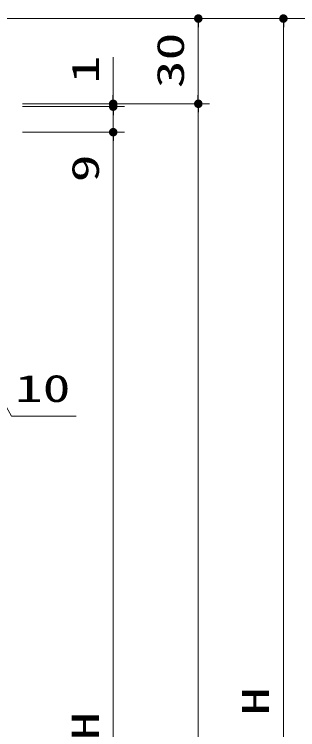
# Model space of a CAD drawing. Units: millimetres, scale not verified. Extents: x -1306 to 1306, y -607 to 607.
# Drawn here: x -353.4 to -253.4, y 208.1 to 459.9 of the extents above; entities that cross this region are included whole.
import ezdxf
from ezdxf.enums import TextEntityAlignment as Align

# ---------------------------------------------------------------- set-up
doc = ezdxf.new("R2010")
doc.units = ezdxf.units.MM
doc.header["$LTSCALE"] = 5
doc.header["$PDMODE"] = 32
doc.header["$PDSIZE"] = 2.5
for name, color, linetype, lineweight in [('0-1_線(黄)', 2, 'Continuous', 15), ('1-1_寸法線', 3, 'Continuous', 13), ('1-4_DEFPOINTS', 7, 'Continuous', 5), ('1-5_0', 3, 'Continuous', 25)]:
    doc.layers.add(name, color=color, linetype=linetype, lineweight=lineweight)
doc.styles.add('ＭＳ ゴシック', font='')
doc.styles.get('ＭＳ ゴシック').set_extended_font_data('MS Gothic')

# ---------------------------------------------------------------- blocks, each defined once
blk = doc.blocks.new('_DOT')
at = {"layer": '1-5_0'}
blk.add_line((-2.5, 0), (-5, 0), dxfattribs=at)
for points in [[(0, 0), (-2.5, 0), (-2.48, 0.313)], [(0, 0), (-2.48, -0.313), (-2.5, 0)], [(0, 0), (-2.48, 0.313), (-2.421, 0.622)], [(0, 0), (-2.421, -0.622), (-2.48, -0.313)], [(0, 0), (-2.421, 0.622), (-2.324, 0.92)], [(0, 0), (-2.324, -0.92), (-2.421, -0.622)], [(0, 0), (-2.324, 0.92), (-2.191, 1.204)], [(0, 0), (-2.191, -1.204), (-2.324, -0.92)], [(0, 0), (-2.191, 1.204), (-2.023, 1.469)], [(0, 0), (-2.023, -1.469), (-2.191, -1.204)], [(0, 0), (-2.023, 1.469), (-1.822, 1.711)], [(0, 0), (-1.822, -1.711), (-2.023, -1.469)], [(0, 0), (-1.822, 1.711), (-1.594, 1.926)], [(0, 0), (-1.594, -1.926), (-1.822, -1.711)], [(0, 0), (-1.594, 1.926), (-1.34, 2.111)], [(0, 0), (-1.34, -2.111), (-1.594, -1.926)], [(0, 0), (-1.34, 2.111), (-1.064, 2.262)], [(0, 0), (-1.064, -2.262), (-1.34, -2.111)], [(0, 0), (-1.064, 2.262), (-0.773, 2.378)], [(0, 0), (-0.773, -2.378), (-1.064, -2.262)], [(0, 0), (-0.773, 2.378), (-0.468, 2.456)], [(0, 0), (-0.468, -2.456), (-0.773, -2.378)], [(0, 0), (-0.468, 2.456), (-0.157, 2.495)], [(0, 0), (-0.157, -2.495), (-0.468, -2.456)], [(0, 0), (-0.157, 2.495), (0.157, 2.495)], [(0, 0), (0.157, -2.495), (-0.157, -2.495)], [(0, 0), (0.157, 2.495), (0.468, 2.456)], [(0, 0), (0.468, 2.456), (0.773, 2.378)], [(0, 0), (0.773, 2.378), (1.064, 2.262)], [(0, 0), (1.064, 2.262), (1.34, 2.111)], [(0, 0), (1.34, 2.111), (1.594, 1.926)], [(0, 0), (1.594, 1.926), (1.822, 1.711)], [(0, 0), (1.822, 1.711), (2.023, 1.469)], [(0, 0), (2.023, 1.469), (2.191, 1.204)], [(0, 0), (2.191, 1.204), (2.324, 0.92)], [(0, 0), (2.324, 0.92), (2.421, 0.622)], [(0, 0), (2.421, 0.622), (2.48, 0.313)], [(0, 0), (2.48, 0.313), (2.5, 0)], [(0, 0), (0.468, -2.456), (0.157, -2.495)], [(0, 0), (0.773, -2.378), (0.468, -2.456)], [(0, 0), (1.064, -2.262), (0.773, -2.378)], [(0, 0), (1.34, -2.111), (1.064, -2.262)], [(0, 0), (1.594, -1.926), (1.34, -2.111)], [(0, 0), (1.822, -1.711), (1.594, -1.926)], [(0, 0), (2.023, -1.469), (1.822, -1.711)], [(0, 0), (2.191, -1.204), (2.023, -1.469)], [(0, 0), (2.324, -0.92), (2.191, -1.204)], [(0, 0), (2.421, -0.622), (2.324, -0.92)], [(0, 0), (2.48, -0.313), (2.421, -0.622)], [(0, 0), (2.5, 0), (2.48, -0.313)]]:
    blk.add_solid(points, dxfattribs=at)

msp = doc.modelspace()

# ---------------------------------------------------------------- linework, layer by layer
at = {"layer": '0-1_線(黄)'}
msp.add_line((-1242.578, 458.448), (-233.827, 458.448), dxfattribs=at)
at = {"layer": '1-1_寸法線'}
for p, q in [((-352.498, 458.448), (-284.498, 458.448)), ((-347.498, 458.448), (-254.498, 458.448)), ((-288.498, 455.448), (-288.498, 431.448)), ((-258.498, -18.552), (-258.498, 455.448)), ((-318.498, 431.448), (-318.498, 444.829)), ((-318.498, 430.448), (-318.498, 433.448)), ((-350.498, 428.448), (-284.498, 428.448)), ((-350.498, 428.448), (-314.498, 428.448)), ((-350.498, 428.448), (-284.498, 428.448)), ((-318.498, 427.448), (-318.498, 428.448)), ((-350.498, 427.448), (-314.498, 427.448)), ((-350.498, 427.448), (-314.498, 427.448)), ((-318.498, 427.448), (-318.498, 418.448)), ((-318.498, 424.448), (-318.498, 421.448)), ((-288.498, 425.448), (-288.498, -18.552)), ((-350.498, 418.448), (-314.498, 418.448)), ((-350.498, 418.448), (-314.498, 418.448)), ((-318.498, 415.448), (-318.498, 398.257)), ((-318.498, 415.448), (-318.498, -5.552))]:
    msp.add_line(p, q, dxfattribs=at)
msp.add_lwpolyline([(-365.498, 338.448), (-354.299, 318.448), (-331.537, 318.448)], dxfattribs=at)
at = {"layer": '1-4_DEFPOINTS'}
for p in [(-258.498, 458.448), (-318.498, 427.448), (-288.498, 428.448), (-318.498, 418.448)]:
    msp.add_point(p, dxfattribs=at)

# ---------------------------------------------------------------- block references
at = {"layer": '1-1_寸法線', "xscale": 0.6, "yscale": 0.6}
for p, rotation in [((-288.498, 458.448), 90), ((-258.498, 458.448), 90), ((-318.498, 428.448), 270), ((-288.498, 428.448), 270), ((-318.498, 427.448), 270), ((-318.498, 427.448), 90), ((-288.498, 428.448), 90), ((-318.498, 418.448), 90), ((-318.498, 418.448), 90)]:
    msp.add_blockref('_DOT', p, dxfattribs=dict(at, rotation=rotation))

# ---------------------------------------------------------------- texts
at = {"layer": '1-1_寸法線', "style": 'ＭＳ ゴシック', "width": 1.5}
for s, p in [('30', (-290.647, 433.924)), ('1', (-320.647, 435.591)), ('9', (-320.647, 400.829)), ('H', (-260.647, 213.21)), ('DH', (-320.647, 194.71))]:
    msp.add_text(s, height=9.604, rotation=90, dxfattribs=at).set_placement(p, align=Align.BOTTOM_LEFT)
msp.add_text('10', height=9.604, dxfattribs=at).set_placement((-353.156, 320.597), align=Align.BOTTOM_LEFT)

doc.saveas('drawing.dxf')
